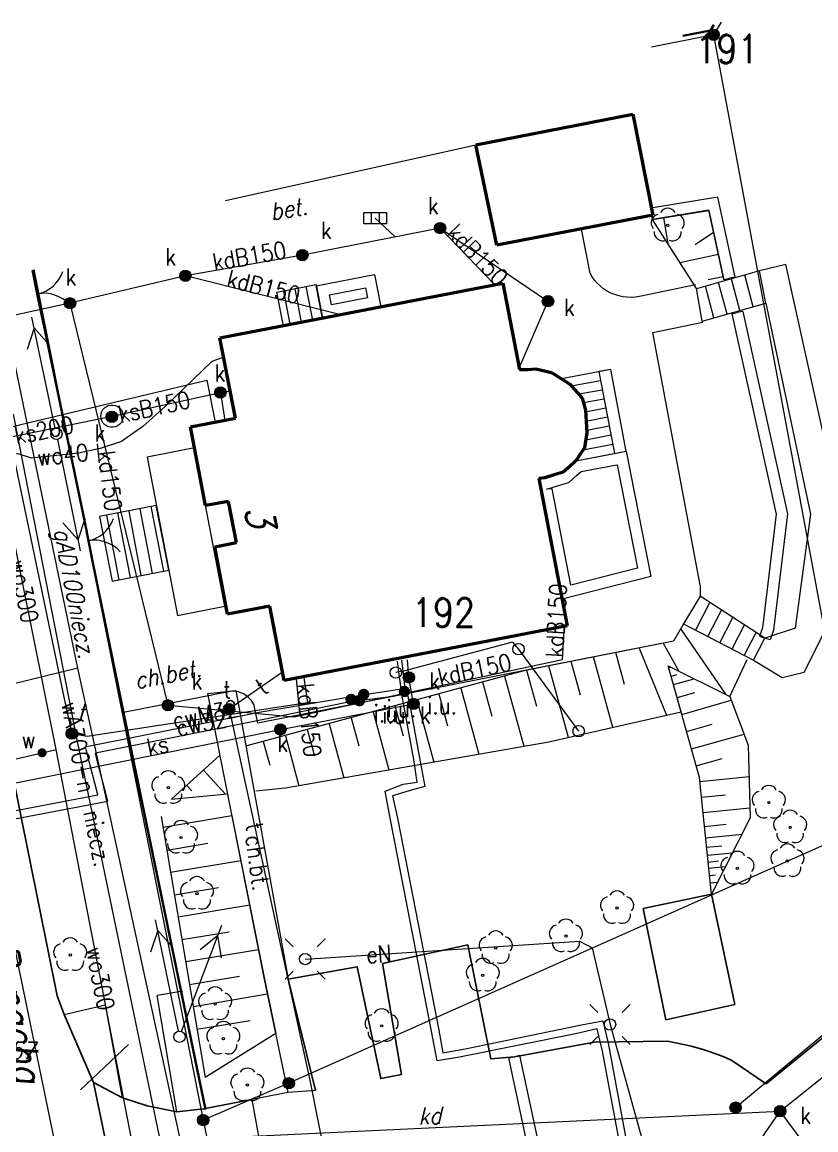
# Model space of a CAD drawing. Header units: metres. Extents: x 6548154 to 6548408, y 5572968 to 5573189.
# Drawn here: x 6548218.71 to 6548253.65, y 5573110.12 to 5573158.89 of the extents above; entities that cross this region are included whole.
import ezdxf
from ezdxf.enums import TextEntityAlignment as Align

# ---------------------------------------------------------------- set-up
doc = ezdxf.new("R2010")
doc.units = ezdxf.units.M
doc.header["$MEASUREMENT"] = 0
for name, color, linetype, lineweight in [('506-Opis i rzędna włazu okrągłego-SK', 7, 'Continuous', 15), ('905-Brama w ogrodzeniu', 7, 'Continuous', 15), ('BUBZ - Skarpa nieumocniona', 7, 'Continuous', 15), ('BUBZ - Skarpa nieumocniona - wypełnienie', 7, 'Continuous', 15), ('BUIB - Śmietnik', 7, 'Continuous', 15), ('BUUD - Ściana oporowa - symbol', 7, 'Continuous', 15), ('EGBADR_O - Numer porządkowy', 7, 'Continuous', 15), ('EGBB01 - Budynek', 7, 'Continuous', 15), ('EGBC - Część budynku wyodrębniona ze względu na liczbę kondygnacji naziemnych', 7, 'Continuous', 15), ('EGBD - Działka ewidencyjna', 7, 'Continuous', 15), ('EGBD_O - Działka ewidencyjna', 7, 'Continuous', 15), ('EGBP - Podpora związana z budynkiem', 7, 'Continuous', 15), ('EGBP04 - Punkt graniczny stabilizowany trwale dokładny', 7, 'Continuous', 15), ('EGBS - Schody', 7, 'Continuous', 15), ('EGBT - Taras', 7, 'Continuous', 15), ('KTCR - Chodnik', 7, 'Continuous', 15), ('KTJZ - Jezdnia', 7, 'Continuous', 15), ('KTKR - Krawężnik', 7, 'Continuous', 15), ('KTOK - Brama', 7, 'Continuous', 15), ('KTOK - Ogrodzenie trwałe', 7, 'Continuous', 15), ('KTUL01 - Nazwa ulicy', 7, 'Continuous', 15), ('OBOP02 - Drzewo liściaste', 7, 'Continuous', 15), ('SUPC - Przewód ciepłowniczy', 7, 'Continuous', 15), ('SUPC_O - Przewód ciepłowniczy - opis', 7, 'Continuous', 15), ('SUPE - Przewód elektroenergetyczny', 7, 'Continuous', 15), ('SUPE_O - Przewód elektroenergetyczny - opis', 7, 'Continuous', 15), ('SUPE_O - Przewód elektroenergetyczny niskiego napięcia', 7, 'Continuous', 15), ('SUPG - Przewód gazowy', 7, 'Continuous', 15), ('SUPG_O - Przewód gazowy - opis', 7, 'Continuous', 15), ('SUPK - Przewód kanalizacyjny', 7, 'Continuous', 15), ('SUPK_O - Przewód kanalizacyjny - opis', 7, 'Continuous', 15), ('SUPT - Przewód telekomunikacyjny', 7, 'Continuous', 15), ('SUPT_O - Przewód telekomunikacyjny - opis', 7, 'Continuous', 15), ('SUPW - Przewód wodociągowy', 7, 'Continuous', 15), ('SUPW_O - Przewód wodociągowy - opis', 7, 'Continuous', 15), ('SUSM01 - Latarnia', 7, 'Continuous', 15), ('SUSM04_E - Słup', 7, 'Continuous', 15), ('SUUS05 - Kratka ściekowa', 7, 'Continuous', 15), ('SUUS06 - Odwodnienie liniowe', 7, 'Continuous', 15), ('SUUS15_K - Studzienka - przewód kanalizacyjny', 7, 'Continuous', 15), ('SUUS22_E - Właz okrągły', 7, 'Continuous', 15), ('SUUS22_K - Właz - opis', 7, 'Continuous', 15), ('SUUS22_K - Właz okrągły', 7, 'Continuous', 15), ('SUUS22_T - Właz - opis', 7, 'Continuous', 15), ('SUUS22_T - Właz okrągły', 7, 'Continuous', 15), ('SUUS25_W - Zasuwa lub zawór', 7, 'Continuous', 15), ('SUUS25_W - Zasuwa lub zawór - opis', 7, 'Continuous', 15), ('SUUS31 - Inne urządzenie techniczne - opis', 7, 'Continuous', 15), ('SUUS31 - Inne urządzenie techniczne - symbol', 7, 'Continuous', 15)]:
    doc.layers.add(name, color=color, linetype=linetype, lineweight=lineweight)
doc.styles.get("Standard").update_dxf_attribs({"font": 'txt.shx', "width": 0.75})

# ---------------------------------------------------------------- blocks, each defined once
blk = doc.blocks.new('905')
at = {"color": 0, "linetype": 'Continuous', "lineweight": 15}
for centre, start, end in [((-1.5, 0), 0, 60), ((1.5, 0), 120, 180)]:
    blk.add_arc(centre, 1.5, start, end, dxfattribs=at)
blk = doc.blocks.new('EGBP04_02')
at = {"layer": 'EGBP04 - Punkt graniczny stabilizowany trwale dokładny', "linetype": 'Continuous', "lineweight": 18}
h = blk.add_hatch(color=7, dxfattribs=at)
edge = h.paths.add_edge_path()
edge.add_arc((0, 0), 0.5, 0, 360)
at = {"layer": 'EGBP04 - Punkt graniczny stabilizowany trwale dokładny', "color": 96, "linetype": 'Continuous', "lineweight": 18}
blk.add_circle((0, 0), 0.5, dxfattribs=at)
blk = doc.blocks.new('SUSM04_E')
at = {"layer": 'SUSM04_E - Słup', "color": 7, "linetype": 'Continuous', "lineweight": 18}
blk.add_circle((0, 0), 0.5, dxfattribs=at)
blk = doc.blocks.new('OBOP02_01')
at = {"layer": 'OBOP02 - Drzewo liściaste', "color": 96, "linetype": 'Continuous', "lineweight": 18}
blk.add_circle((0, 0), 0.1, dxfattribs=at)
for centre, start, end in [((0, 0.75), 30.14713, 149.85287), ((-0.713292, 0.231763), 102.14713, 221.85287), ((0.713292, 0.231763), 318.14713, 77.85287), ((-0.440839, -0.606763), 174.14713, 293.85287), ((0.440839, -0.606763), 246.14713, 5.85287)]:
    blk.add_arc(centre, 0.75, start, end, dxfattribs=at)
blk = doc.blocks.new('SUSM01')
at = {"layer": 'SUSM01 - Latarnia', "color": 7, "linetype": 'Continuous', "lineweight": 18}
for p, q in [((-1.767767, 1.767767), (-1.06066, 1.06066)), ((1.06066, 1.06066), (1.767767, 1.767767)), ((-1.767767, -1.767767), (-1.06066, -1.06066)), ((1.06066, -1.06066), (1.767767, -1.767767))]:
    blk.add_line(p, q, dxfattribs=at)
blk.add_circle((0, 0), 0.5, dxfattribs=at)
blk = doc.blocks.new('SUUS05')
at = {"layer": 'SUUS05 - Kratka ściekowa', "color": 7, "linetype": 'Continuous', "lineweight": 18, "flags": 128}
blk.add_lwpolyline([(1, 0.5), (1, -0.5), (-1, -0.5), (-1, 0.5), (1, 0.5)], close=True, dxfattribs=at)
for points in [[(-0.35, 0.5), (-0.35, -0.5)], [(0.35, 0.5), (0.35, -0.5)]]:
    blk.add_lwpolyline(points, dxfattribs=at)
blk = doc.blocks.new('SUPE04')
at = {"layer": 'SUPE_O - Przewód elektroenergetyczny niskiego napięcia', "color": 1, "linetype": 'Continuous', "lineweight": 18}
for p, q in [((9.532051, 0), (7.8, 1)), ((0.5, 0), (10.5, 0)), ((7.8, -1), (9.532051, 0))]:
    blk.add_line(p, q, dxfattribs=at)
blk = doc.blocks.new('SUUS22_01')
at = {"layer": 'SUUS22_K - Właz okrągły', "linetype": 'Continuous', "lineweight": 18}
h = blk.add_hatch(color=7, dxfattribs=at)
edge = h.paths.add_edge_path()
edge.add_arc((0, 0), 0.5, 0, 360)
at = {"layer": 'SUUS22_K - Właz okrągły', "color": 7, "linetype": 'Continuous', "lineweight": 18}
blk.add_circle((0, 0), 0.5, dxfattribs=at)
blk = doc.blocks.new('EGBP12_01')
at = {"layer": 'EGBP - Podpora związana z budynkiem', "color": 7, "linetype": 'Continuous', "lineweight": 18}
blk.add_circle((0, 0), 0.5, dxfattribs=at)
blk = doc.blocks.new('SUUS25')
at = {"layer": 'SUUS25_W - Zasuwa lub zawór', "linetype": 'Continuous', "lineweight": 15}
h = blk.add_hatch(color=7, dxfattribs=at)
edge = h.paths.add_edge_path()
edge.add_arc((0, 0), 0.4, 0, 360)
blk = doc.blocks.new('SUUS22_01_2')
at = {"layer": 'SUUS22_T - Właz okrągły', "linetype": 'Continuous', "lineweight": 18}
h = blk.add_hatch(color=7, dxfattribs=at)
edge = h.paths.add_edge_path()
edge.add_arc((0, 0), 0.5, 0, 360)
at = {"layer": 'SUUS22_T - Właz okrągły', "color": 7, "linetype": 'Continuous', "lineweight": 18}
blk.add_circle((0, 0), 0.5, dxfattribs=at)
blk = doc.blocks.new('SUUS22_01_4')
at = {"layer": 'SUUS22_E - Właz okrągły', "linetype": 'Continuous', "lineweight": 18}
h = blk.add_hatch(color=7, dxfattribs=at)
edge = h.paths.add_edge_path()
edge.add_arc((0, 0), 0.5, 0, 360)
at = {"layer": 'SUUS22_E - Właz okrągły', "color": 7, "linetype": 'Continuous', "lineweight": 18}
blk.add_circle((0, 0), 0.5, dxfattribs=at)
blk = doc.blocks.new('SUUS31')
at = {"layer": 'SUUS31 - Inne urządzenie techniczne - symbol', "linetype": 'Continuous', "lineweight": 15}
h = blk.add_hatch(color=7, dxfattribs=at)
edge = h.paths.add_edge_path()
edge.add_arc((0, 0), 0.5, 0, 360)
blk = doc.blocks.new('SUSM04_C')
at = {"layer": '506-Opis i rzędna włazu okrągłego-SK', "color": 7, "linetype": 'Continuous', "lineweight": 18}
blk.add_circle((0, 0), 0.5, dxfattribs=at)

msp = doc.modelspace()

# ---------------------------------------------------------------- linework, layer by layer
at = {"layer": 'BUBZ - Skarpa nieumocniona', "color": 7, "linetype": 'Continuous', "lineweight": 18, "flags": 128}
for points in [[(6548246.46, 5573150.2), (6548248.94, 5573150.6), (6548249.6, 5573147.54)], [(6548248.39, 5573147.16), (6548246.46, 5573150.2)], [(6548247.83, 5573132.39), (6548247.39, 5573131.63), (6548240.8, 5573130.33), (6548228.61, 5573127.02)], [(6548229, 5573125.05), (6548230.31, 5573125.17), (6548241.9, 5573127.2), (6548247.72, 5573128.52), (6548247.15, 5573130.55), (6548249.87, 5573129.2), (6548250.63, 5573130.82)], [(6548227.42, 5573126.61), (6548225.29, 5573124.68)], [(6548225.29, 5573124.68), (6548227.76, 5573124.92)], [(6548224.84, 5573123.92), (6548226.77, 5573112.42)], [(6548227.95, 5573123.94), (6548229.38, 5573116.75), (6548229.88, 5573114.36), (6548226.77, 5573112.42)]]:
    msp.add_lwpolyline(points, dxfattribs=at)
msp.add_lwpolyline([(6548249.87, 5573129.2), (6548250.67, 5573127.05), (6548250.76, 5573123.85), (6548249.05, 5573120.49), (6548248.53, 5573125.63), (6548247.15, 5573130.55), (6548249.87, 5573129.2)], close=True, dxfattribs=at)
at = {"layer": 'BUBZ - Skarpa nieumocniona - wypełnienie', "color": 7, "linetype": 'Continuous', "lineweight": 18}
for p, q in [((6548246.95, 5573150.28), (6548247.14, 5573149.13)), ((6548249.15, 5573149.63), (6548248.34, 5573149.08)), ((6548249.36, 5573148.66), (6548247.67, 5573148.29)), ((6548249.57, 5573147.68), (6548248.91, 5573147.54)), ((6548247.7, 5573132.16), (6548249.68, 5573129.3)), ((6548246.93, 5573131.54), (6548247.62, 5573130.32)), ((6548245.23, 5573129.73), (6548244.85, 5573131.13)), ((6548245.88, 5573131.33), (6548247.07, 5573128.37)), ((6548242.76, 5573127.39), (6548241.9, 5573130.55)), ((6548243.29, 5573129.25), (6548242.88, 5573130.74)), ((6548244.71, 5573127.83), (6548243.87, 5573130.94)), ((6548239.95, 5573130.1), (6548240.79, 5573127.01)), ((6548240.91, 5573130.36), (6548241.35, 5573128.77)), ((6548247.17, 5573130.47), (6548247.27, 5573130.49)), ((6548247.28, 5573130.09), (6548247.53, 5573130.16)), ((6548238.02, 5573129.57), (6548238.81, 5573126.66)), ((6548238.98, 5573129.84), (6548239.39, 5573128.33)), ((6548247.38, 5573129.72), (6548248.3, 5573129.98)), ((6548237.05, 5573129.31), (6548237.44, 5573127.9)), ((6548247.54, 5573129.15), (6548248.32, 5573129.37)), ((6548235.12, 5573128.79), (6548235.48, 5573127.46)), ((6548236.09, 5573129.05), (6548236.83, 5573126.31)), ((6548247.75, 5573128.41), (6548249.93, 5573129.03)), ((6548233.19, 5573128.26), (6548233.53, 5573127.03)), ((6548234.16, 5573128.52), (6548234.85, 5573125.97)), ((6548231.26, 5573127.74), (6548231.58, 5573126.59)), ((6548232.23, 5573128), (6548232.88, 5573125.62)), ((6548247.96, 5573127.66), (6548249.08, 5573127.98)), ((6548229.33, 5573127.21), (6548229.62, 5573126.17)), ((6548230.3, 5573127.47), (6548230.9, 5573125.27)), ((6548248.17, 5573126.9), (6548250.49, 5573127.54)), ((6548248.38, 5573126.15), (6548249.53, 5573126.47)), ((6548226.69, 5573125.96), (6548227.65, 5573124.91)), ((6548248.55, 5573125.45), (6548250.71, 5573125.67)), ((6548225.95, 5573125.29), (6548226.18, 5573125.04)), ((6548248.62, 5573124.76), (6548249.67, 5573124.87)), ((6548248.69, 5573124.09), (6548250.75, 5573124.3)), ((6548227.95, 5573123.94), (6548224.92, 5573123.43)), ((6548248.75, 5573123.48), (6548249.71, 5573123.58)), ((6548225.09, 5573122.44), (6548226.89, 5573122.74)), ((6548248.8, 5573122.98), (6548250.4, 5573123.14)), ((6548248.84, 5573122.56), (6548249.51, 5573122.63)), ((6548248.88, 5573122.21), (6548249.98, 5573122.32)), ((6548228.34, 5573121.97), (6548225.25, 5573121.45)), ((6548248.91, 5573121.91), (6548249.36, 5573121.96)), ((6548248.93, 5573121.64), (6548249.68, 5573121.72)), ((6548248.97, 5573121.32), (6548249.23, 5573121.34)), ((6548225.42, 5573120.47), (6548227.35, 5573120.79)), ((6548249, 5573120.99), (6548249.32, 5573121.02)), ((6548228.73, 5573120.01), (6548225.58, 5573119.48)), ((6548225.75, 5573118.5), (6548227.82, 5573118.84)), ((6548229.12, 5573118.05), (6548225.92, 5573117.51)), ((6548226.08, 5573116.52), (6548228.28, 5573116.89)), ((6548229.52, 5573116.09), (6548226.25, 5573115.54)), ((6548226.41, 5573114.55), (6548228.75, 5573114.94))]:
    msp.add_line(p, q, dxfattribs=at)
at = {"layer": 'BUIB - Śmietnik', "color": 7, "linetype": 'Continuous', "lineweight": 25, "flags": 128}
msp.add_lwpolyline([(6548247.04, 5573114.96), (6548246.05, 5573119.86), (6548249.05, 5573120.49), (6548250.08, 5573115.64), (6548247.04, 5573114.96)], close=True, dxfattribs=at)
at = {"layer": 'BUUD - Ściana oporowa - symbol', "color": 0, "lineweight": 18}
for p, q in [((6548249.334, 5573151.175), (6548246.38, 5573150.697)), ((6548250.094, 5573147.663), (6548249.334, 5573151.175)), ((6548246.38, 5573150.697), (6548246.42, 5573150.45)), ((6548250.094, 5573147.663), (6548249.85, 5573147.61)), ((6548249.946, 5573146.046), (6548250.19, 5573146.1)), ((6548249.946, 5573146.046), (6548251.897, 5573137.218)), ((6548251.897, 5573137.218), (6548251.295, 5573132.227)), ((6548251.295, 5573132.227), (6548251.164, 5573131.853)), ((6548251.164, 5573131.853), (6548251.4, 5573131.77))]:
    msp.add_line(p, q, dxfattribs=at)
at = {"layer": 'BUUD - Ściana oporowa - symbol', "color": 0, "linetype": 'Continuous', "lineweight": 18}
for p, q in [((6548248.946, 5573150.605), (6548246.46, 5573150.203)), ((6548249.606, 5573147.557), (6548248.946, 5573150.605)), ((6548246.46, 5573150.203), (6548246.42, 5573150.45)), ((6548249.606, 5573147.557), (6548249.85, 5573147.61)), ((6548250.434, 5573146.154), (6548250.19, 5573146.1)), ((6548250.434, 5573146.154), (6548252.403, 5573137.242)), ((6548252.403, 5573137.242), (6548251.785, 5573132.113)), ((6548251.785, 5573132.113), (6548251.636, 5573131.687)), ((6548251.636, 5573131.687), (6548251.4, 5573131.77))]:
    msp.add_line(p, q, dxfattribs=at)
at = {"layer": 'EGBB01 - Budynek', "color": 7, "linetype": 'Continuous', "lineweight": 50, "flags": 128}
for points in [[(6548238.69, 5573153.48), (6548245.59, 5573154.84)], [(6548245.59, 5573154.84), (6548246.47, 5573150.39)], [(6548239.61, 5573149.07), (6548238.69, 5573153.48)], [(6548246.47, 5573150.39), (6548239.61, 5573149.07)], [(6548227.42, 5573144.99), (6548239.87, 5573147.4)], [(6548239.87, 5573147.4), (6548240.61, 5573143.59)], [(6548228.11, 5573141.45), (6548227.42, 5573144.99)], [(6548240.61, 5573143.59), (6548240.97, 5573143.6)], [(6548240.97, 5573143.6), (6548241.33, 5573143.62)], [(6548241.33, 5573143.62), (6548242.01, 5573143.46)], [(6548242.01, 5573143.46), (6548242.41, 5573143.21)], [(6548242.41, 5573143.21), (6548242.82, 5573142.95)], [(6548242.82, 5573142.95), (6548243.36, 5573142.33)], [(6548243.36, 5573142.33), (6548243.51, 5573141.81)], [(6548243.51, 5573141.81), (6548243.54, 5573141.31)], [(6548226.12, 5573141.07), (6548228.11, 5573141.45)], [(6548243.54, 5573141.31), (6548243.57, 5573140.8)], [(6548226.79, 5573137.6), (6548226.12, 5573141.07)], [(6548243.57, 5573140.8), (6548243.47, 5573140.14)], [(6548243.28, 5573139.86), (6548243.08, 5573139.57)], [(6548243.47, 5573140.14), (6548243.28, 5573139.86)], [(6548242.8, 5573139.31), (6548242.53, 5573139.07)], [(6548243.08, 5573139.57), (6548242.8, 5573139.31)], [(6548241.72, 5573138.82), (6548241.45, 5573138.8)], [(6548242.13, 5573138.95), (6548241.72, 5573138.82)], [(6548242.53, 5573139.07), (6548242.13, 5573138.95)], [(6548241.45, 5573138.8), (6548242.7, 5573132.31)], [(6548227.79, 5573137.79), (6548226.79, 5573137.6)], [(6548228.15, 5573135.98), (6548227.79, 5573137.79)], [(6548227.19, 5573135.79), (6548228.15, 5573135.98)], [(6548227.76, 5573132.83), (6548227.19, 5573135.79)], [(6548229.61, 5573133.18), (6548227.76, 5573132.83)], [(6548230.25, 5573129.9), (6548229.61, 5573133.18)], [(6548242.7, 5573132.31), (6548230.25, 5573129.9)]]:
    msp.add_lwpolyline(points, dxfattribs=at)
at = {"layer": 'EGBC - Część budynku wyodrębniona ze względu na liczbę kondygnacji naziemnych', "color": 7, "linetype": 'Continuous', "lineweight": 18, "flags": 128}
msp.add_lwpolyline([(6548221.289, 5573111.879), (6548223.402, 5573113.876)], dxfattribs=at)
at = {"layer": 'EGBD - Działka ewidencyjna', "color": 96, "linetype": 'Continuous', "lineweight": 18, "flags": 128}
for points in [[(6548249.479, 5573158.886), (6548249.15, 5573158.33)], [(6548249.15, 5573158.33), (6548246.41, 5573157.781)], [(6548249.15, 5573158.33), (6548255.65, 5573123.38)], [(6548219.231, 5573147.992), (6548226.68, 5573110.55)], [(6548255.65, 5573123.38), (6548230.45, 5573112.17)], [(6548230.45, 5573112.17), (6548226.68, 5573110.55)], [(6548226.68, 5573110.55), (6548232.98, 5573080.27)]]:
    msp.add_lwpolyline(points, dxfattribs=at)
at = {"layer": 'EGBS - Schody', "color": 7, "linetype": 'Continuous', "lineweight": 18}
for p, q in [((6548251.17, 5573147.94), (6548248.39, 5573147.15)), ((6548250.89, 5573146.35), (6548250.52, 5573147.75)), ((6548251.45, 5573146.51), (6548251.17, 5573147.94)), ((6548229.93, 5573147), (6548231.65, 5573147.33)), ((6548230.71, 5573147.15), (6548231, 5573145.67)), ((6548231.2, 5573147.25), (6548231.49, 5573145.77)), ((6548231.65, 5573147.33), (6548231.93, 5573145.85)), ((6548248.64, 5573145.72), (6548248.39, 5573147.16)), ((6548249.16, 5573145.87), (6548248.79, 5573147.26)), ((6548249.74, 5573146.03), (6548249.37, 5573147.43)), ((6548250.31, 5573146.19), (6548249.94, 5573147.59)), ((6548230.22, 5573145.52), (6548229.93, 5573147)), ((6548230.22, 5573147.05), (6548230.5, 5573145.59)), ((6548248.64, 5573145.72), (6548251.45, 5573146.51)), ((6548231.93, 5573145.85), (6548230.22, 5573145.52)), ((6548244.62, 5573143.6), (6548242.45, 5573143.19)), ((6548244.62, 5573143.6), (6548244.1, 5573143.5)), ((6548244.1, 5573143.5), (6548244.79, 5573139.89)), ((6548245.3, 5573140), (6548244.62, 5573143.6)), ((6548245.3, 5573140), (6548244.62, 5573143.6)), ((6548242.45, 5573143.19), (6548242.82, 5573142.95)), ((6548242.82, 5573142.95), (6548243.36, 5573142.33)), ((6548244.17, 5573143.1), (6548242.96, 5573142.87)), ((6548244.25, 5573142.69), (6548243.31, 5573142.52)), ((6548243.36, 5573142.33), (6548243.51, 5573141.81)), ((6548244.32, 5573142.29), (6548243.43, 5573142.12)), ((6548244.4, 5573141.89), (6548243.51, 5573141.72)), ((6548243.51, 5573141.81), (6548243.52, 5573141.56)), ((6548243.52, 5573141.56), (6548243.54, 5573141.3)), ((6548244.48, 5573141.5), (6548243.54, 5573141.31)), ((6548243.54, 5573141.3), (6548243.57, 5573140.8)), ((6548243.57, 5573140.8), (6548243.53, 5573140.48)), ((6548244.55, 5573141.1), (6548243.59, 5573140.91)), ((6548244.71, 5573140.29), (6548243.4, 5573140.04)), ((6548243.53, 5573140.48), (6548243.47, 5573140.14)), ((6548244.63, 5573140.7), (6548243.53, 5573140.48)), ((6548226.3, 5573140.14), (6548224.21, 5573139.74)), ((6548227.64, 5573133.18), (6548226.3, 5573140.14)), ((6548243.08, 5573139.57), (6548245.3, 5573140)), ((6548243.28, 5573139.86), (6548243.08, 5573139.57)), ((6548243.4, 5573140.04), (6548243.28, 5573139.86)), ((6548243.47, 5573140.14), (6548243.4, 5573140.04)), ((6548244.79, 5573139.89), (6548245.3, 5573140)), ((6548224.21, 5573139.74), (6548225.55, 5573132.77)), ((6548224.61, 5573137.6), (6548222.12, 5573137.12)), ((6548223.96, 5573134.52), (6548223.42, 5573137.36)), ((6548224.45, 5573134.62), (6548223.91, 5573137.46)), ((6548224.95, 5573134.71), (6548224.4, 5573137.56)), ((6548225.17, 5573134.76), (6548224.61, 5573137.6)), ((6548222.12, 5573137.12), (6548222.67, 5573134.27)), ((6548222.99, 5573134.33), (6548222.44, 5573137.18)), ((6548223.48, 5573134.43), (6548222.93, 5573137.28)), ((6548222.67, 5573134.27), (6548225.17, 5573134.76)), ((6548248.56, 5573133.61), (6548247.83, 5573132.39)), ((6548251.4, 5573131.77), (6548248.56, 5573133.61)), ((6548225.55, 5573132.77), (6548227.64, 5573133.18)), ((6548248.36, 5573132.11), (6548248.99, 5573133.33)), ((6548248.9, 5573131.84), (6548249.5, 5573133)), ((6548249.43, 5573131.56), (6548250, 5573132.67)), ((6548247.83, 5573132.39), (6548250.9, 5573130.8)), ((6548249.96, 5573131.29), (6548250.51, 5573132.35)), ((6548250.49, 5573131.01), (6548251.02, 5573132.02)), ((6548250.9, 5573130.8), (6548251.4, 5573131.77))]:
    msp.add_line(p, q, dxfattribs=at)
at = {"layer": 'EGBT - Taras', "color": 0, "lineweight": 18}
for p, q in [((6548231.66, 5573147.28), (6548234.22, 5573147.78)), ((6548234.22, 5573147.78), (6548234.5, 5573146.36)), ((6548231.93, 5573145.85), (6548231.66, 5573147.28)), ((6548232.244, 5573146.885), (6548233.826, 5573147.194)), ((6548233.826, 5573147.194), (6548233.913, 5573146.753)), ((6548232.328, 5573146.439), (6548232.244, 5573146.885)), ((6548233.913, 5573146.753), (6548232.328, 5573146.439)), ((6548234.5, 5573146.36), (6548231.93, 5573145.85)), ((6548243.08, 5573139.57), (6548244.79, 5573139.89)), ((6548244.79, 5573139.89), (6548245.3, 5573140)), ((6548245.3, 5573140), (6548246.38, 5573134.48)), ((6548242.53, 5573139.07), (6548242.8, 5573139.31)), ((6548242.8, 5573139.31), (6548243.08, 5573139.57)), ((6548243.314, 5573139.105), (6548244.889, 5573139.4)), ((6548244.889, 5573139.4), (6548244.907, 5573139.404)), ((6548244.907, 5573139.404), (6548245.799, 5573134.847)), ((6548241.45, 5573138.8), (6548241.72, 5573138.82)), ((6548241.72, 5573138.82), (6548242.13, 5573138.95)), ((6548242.13, 5573138.95), (6548242.33, 5573139.01)), ((6548242.33, 5573139.01), (6548242.53, 5573139.07)), ((6548242.78, 5573138.623), (6548243.136, 5573138.94)), ((6548243.136, 5573138.94), (6548243.314, 5573139.105)), ((6548242.48, 5573133.48), (6548241.45, 5573138.8)), ((6548241.815, 5573138.326), (6548242.277, 5573138.472)), ((6548242.048, 5573138.343), (6548241.815, 5573138.326)), ((6548242.87, 5573134.096), (6548242.048, 5573138.343)), ((6548242.277, 5573138.472), (6548242.474, 5573138.531)), ((6548242.474, 5573138.531), (6548242.78, 5573138.623)), ((6548246.38, 5573134.48), (6548242.48, 5573133.48)), ((6548245.799, 5573134.847), (6548242.87, 5573134.096))]:
    msp.add_line(p, q, dxfattribs=at)
at = {"layer": 'KTCR - Chodnik', "color": 7, "linetype": 'Continuous', "lineweight": 18, "flags": 128}
for points in [[(6548227.663, 5573151.029), (6548238.69, 5573153.48)], [(6548250.9, 5573130.8), (6548252.17, 5573130.03), (6548253.14, 5573130.27), (6548254.04, 5573132.08), (6548254.74, 5573137.55), (6548266.68, 5573141.95), (6548268.89, 5573139.13), (6548276.77, 5573145.38), (6548271.22, 5573152.32), (6548263.43, 5573146.13), (6548265.22, 5573143.75), (6548264.84, 5573142.96), (6548255.48, 5573139.46), (6548254.06, 5573140.4), (6548252.33, 5573148.21), (6548251.17, 5573147.94)], [(6548251.45, 5573146.51), (6548253.42, 5573137.23), (6548252.74, 5573132.21), (6548251.4, 5573131.77)], [(6548225.78, 5573116.22), (6548224.65, 5573116.03)], [(6548225.52, 5573110.91), (6548224.65, 5573116.03)], [(6548220.56, 5573115.2), (6548222.39, 5573115.62)], [(6548223.13, 5573111.53), (6548222.39, 5573115.62)]]:
    msp.add_lwpolyline(points, dxfattribs=at)
msp.add_lwpolyline([(6548230.43, 5573111.77), (6548229.38, 5573116.75), (6548226.88, 5573129.33), (6548228.12, 5573129.46), (6548230.43, 5573116.76), (6548231.62, 5573111.85), (6548230.43, 5573111.77)], close=True, dxfattribs=at)
at = {"layer": 'KTJZ - Jezdnia', "color": 7, "linetype": 'Continuous', "lineweight": 18, "flags": 128}
for points in [[(6548245.89, 5573146.81), (6548245.71, 5573146.78), (6548245.52, 5573146.77), (6548245.34, 5573146.78), (6548245.16, 5573146.8), (6548244.98, 5573146.84), (6548244.8, 5573146.89), (6548244.63, 5573146.96), (6548244.47, 5573147.05), (6548244.31, 5573147.15), (6548244.17, 5573147.27), (6548244.03, 5573147.39), (6548243.91, 5573147.53), (6548243.8, 5573147.68), (6548243.71, 5573147.84), (6548243.34, 5573149.77)], [(6548248.35, 5573147.32), (6548245.89, 5573146.81)], [(6548293.07, 5573146.09), (6548277.32, 5573133.2), (6548251.47, 5573112.15), (6548251.47, 5573112.15), (6548249.95, 5573113.18), (6548249.71, 5573113.29), (6548248.69, 5573113.65), (6548248.43, 5573113.73), (6548247.12, 5573114.03), (6548243.91, 5573113.98), (6548240.38, 5573113.34), (6548239.35, 5573113.24), (6548238.33, 5573118.26), (6548234.58, 5573117.44), (6548235.41, 5573112.56), (6548234.5, 5573112.38), (6548233.46, 5573117.3), (6548230.43, 5573116.76), (6548231.62, 5573111.85), (6548230.43, 5573111.77), (6548228.83, 5573111.46), (6548229.59, 5573107.25)], [(6548248.56, 5573134.1), (6548246.47, 5573145.22), (6548248.67, 5573145.68)], [(6548248.56, 5573134.1), (6548248.56, 5573133.61)], [(6548247.83, 5573132.39), (6548247.39, 5573131.63), (6548229.09, 5573128.02), (6548228.93, 5573128.8), (6548228.89, 5573128.88), (6548228.85, 5573128.95), (6548228.8, 5573129.03), (6548228.74, 5573129.09), (6548228.68, 5573129.16), (6548228.61, 5573129.21), (6548228.54, 5573129.26), (6548228.46, 5573129.31), (6548228.39, 5573129.35), (6548228.3, 5573129.38), (6548228.22, 5573129.41), (6548228.13, 5573129.42), (6548228.05, 5573129.44), (6548227.96, 5573129.44), (6548223.18, 5573128.5)]]:
    msp.add_lwpolyline(points, dxfattribs=at)
at = {"layer": 'KTKR - Krawężnik', "color": 7, "linetype": 'Continuous', "lineweight": 25, "flags": 128}
for points in [[(6548220.26, 5573116.02), (6548216.57, 5573134.23), (6548214.164, 5573146.167)], [(6548251.47, 5573112.15), (6548277.32, 5573133.2)], [(6548231.62, 5573111.85), (6548230.43, 5573116.76), (6548233.46, 5573117.3), (6548234.5, 5573112.38), (6548235.41, 5573112.56), (6548234.58, 5573117.44), (6548238.33, 5573118.26), (6548239.35, 5573113.24), (6548240.38, 5573113.34), (6548243.91, 5573113.98), (6548247.12, 5573114.03), (6548248.17, 5573113.8), (6548248.43, 5573113.73), (6548248.69, 5573113.65), (6548248.95, 5573113.57), (6548249.2, 5573113.48), (6548249.46, 5573113.39), (6548249.71, 5573113.29), (6548249.95, 5573113.18), (6548251.47, 5573112.15)], [(6548221.85, 5573112.2), (6548220.56, 5573115.2), (6548220.26, 5573116.02)], [(6548237.54, 5573058.86), (6548236.48, 5573059.15), (6548235.82, 5573059.26), (6548235.18, 5573059.46), (6548234.57, 5573059.75), (6548233.99, 5573060.11), (6548233.44, 5573060.58), (6548232.94, 5573061.11), (6548232.51, 5573061.71), (6548232.17, 5573062.35), (6548231.91, 5573063.04), (6548229.56, 5573074.4), (6548228, 5573082.01), (6548222.8, 5573107.67), (6548221.85, 5573112.2)], [(6548221.85, 5573112.2), (6548223.13, 5573111.53), (6548224.21, 5573111.17), (6548225.52, 5573110.91), (6548226.7, 5573111.04), (6548228.83, 5573111.46)]]:
    msp.add_lwpolyline(points, dxfattribs=at)
at = {"layer": 'KTOK - Brama', "color": 7, "linetype": 'Continuous', "lineweight": 18, "flags": 128}
msp.add_lwpolyline([(6548228.83, 5573111.46), (6548229.59, 5573107.25)], dxfattribs=at)
at = {"layer": 'KTOK - Ogrodzenie trwałe', "color": 7, "linetype": 'Continuous', "lineweight": 35, "flags": 128}
for points in [[(6548249.158, 5573158.771), (6548249.01, 5573158.52), (6548247.79, 5573158.278)], [(6548219.166, 5573147.968), (6548219.38, 5573146.92), (6548219.72, 5573145.27), (6548221.47, 5573136.88), (6548221.83, 5573135.08), (6548223.18, 5573128.5), (6548226.79, 5573111.02)]]:
    msp.add_lwpolyline(points, dxfattribs=at)
at = {"layer": 'SUPC - Przewód ciepłowniczy', "color": 212, "linetype": 'Continuous', "lineweight": 18, "flags": 128}
for points in [[(6548240.3, 5573131.59), (6548235.5, 5573130.32), (6548235.48, 5573130.32), (6548235.3, 5573130.28), (6548235.16, 5573130.25)], [(6548240.3, 5573131.59), (6548240.56, 5573131.28)], [(6548240.56, 5573131.28), (6548243.21, 5573127.67)], [(6548233.23, 5573129.18), (6548233.75, 5573129.29), (6548234.16, 5573129.34), (6548235.24, 5573129.5), (6548235.4, 5573129.54), (6548235.58, 5573129.58), (6548235.48, 5573130.32), (6548235.42, 5573130.8)], [(6548235.43, 5573129.28), (6548235.4, 5573129.54), (6548235.3, 5573130.28), (6548235.23, 5573130.76)], [(6548235.58, 5573129.58), (6548235.73, 5573129.05), (6548236.26, 5573126.17), (6548236.44, 5573125.23), (6548235.89, 5573125.09), (6548235.02, 5573124.82), (6548235.23, 5573123.84), (6548237.05, 5573114.51), (6548237.23, 5573113.51), (6548238.21, 5573113.68), (6548243.33, 5573114.75), (6548244.27, 5573114.92), (6548244.51, 5573113.93), (6548246.69, 5573102.15)], [(6548233.23, 5573129.18), (6548229.15, 5573128.5), (6548221.69, 5573127.01), (6548221.5, 5573126.98)], [(6548246.46, 5573101.79), (6548244.26, 5573113.58), (6548244.02, 5573114.57), (6548243.07, 5573114.35), (6548237.96, 5573113.32), (6548236.98, 5573113.16), (6548236.79, 5573114.15), (6548234.87, 5573124.07), (6548234.7, 5573125.03), (6548235.48, 5573125.34), (6548236.1, 5573125.42), (6548235.96, 5573126.43), (6548235.53, 5573128.73), (6548235.43, 5573129.28), (6548235.06, 5573129.2), (6548234, 5573129.07), (6548233.56, 5573129.01), (6548233.01, 5573128.94)], [(6548233.01, 5573128.94), (6548229.21, 5573128.16), (6548221.94, 5573126.7)], [(6548187.67, 5573106.61), (6548189.08, 5573101.54), (6548199.21, 5573103.45), (6548210.87, 5573105.8), (6548208.85, 5573114.99), (6548207.67, 5573120.7), (6548207.49, 5573121.6), (6548209.27, 5573122.08), (6548222.48, 5573124.59), (6548222.05, 5573126.26), (6548221.94, 5573126.7)], [(6548188.01, 5573106.71), (6548189.34, 5573101.94), (6548199.15, 5573103.79), (6548210.45, 5573106.08), (6548208.51, 5573114.91), (6548207.33, 5573120.64), (6548207.09, 5573121.86), (6548209.19, 5573122.42), (6548222.04, 5573124.87), (6548221.71, 5573126.18), (6548221.55, 5573126.8), (6548221.5, 5573126.98)]]:
    msp.add_lwpolyline(points, dxfattribs=at)
at = {"layer": 'SUPE - Przewód elektroenergetyczny', "color": 1, "linetype": 'Continuous', "lineweight": 18, "flags": 128}
for points in [[(6548250.12, 5573111.1), (6548270.03, 5573127.67), (6548279.75, 5573135.75), (6548281.07, 5573136.43)], [(6548231.17, 5573117.64), (6548243.24, 5573118.43), (6548243.81, 5573118.13), (6548244.59, 5573114.76), (6548246.36, 5573108.42), (6548248.28, 5573101.46), (6548248.98, 5573101.44), (6548248.47, 5573100.7), (6548252.15, 5573087.01), (6548251.94, 5573086.69), (6548252.4, 5573086.02)]]:
    msp.add_lwpolyline(points, dxfattribs=at)
at = {"layer": 'SUPG - Przewód gazowy', "color": 52, "linetype": 'Continuous', "lineweight": 18, "flags": 128}
for points in [[(6548250.18, 5572992.184), (6548249.95, 5572993.28), (6548247.13, 5573006.38), (6548243, 5573026.87), (6548235.48, 5573063.37), (6548231.88, 5573080.58), (6548229.14, 5573093.7), (6548222.02, 5573126.56), (6548221.17, 5573130.45), (6548217.645, 5573147.421)], [(6548206.57, 5573138.8), (6548217.41, 5573140.88), (6548226.84, 5573143.13), (6548227.21, 5573141.27)], [(6548221.17, 5573130.45), (6548201.45, 5573125.62)]]:
    msp.add_lwpolyline(points, dxfattribs=at)
at = {"layer": 'SUPK - Przewód kanalizacyjny', "color": 36, "linetype": 'Continuous', "lineweight": 18, "flags": 128}
for points in [[(6548234.25, 5573150.26), (6548235.14, 5573149.43)], [(6548237.11, 5573149.82), (6548231.05, 5573148.63), (6548225.9, 5573147.72), (6548220.82, 5573146.51)], [(6548237.11, 5573149.82), (6548241.86, 5573146.6), (6548240.61, 5573143.71)], [(6548239.51, 5573147.33), (6548237.11, 5573149.82)], [(6548232.69, 5573146.01), (6548225.9, 5573147.72)], [(6548220.82, 5573146.51), (6548212.5, 5573144.69)], [(6548220.82, 5573146.51), (6548225.13, 5573128.81), (6548230.68, 5573128.3), (6548242.5, 5573130.83)], [(6548212.674, 5573145.63), (6548218.66, 5573116.79), (6548224.93, 5573086.31), (6548230.41, 5573059.35), (6548233.23, 5573047.97), (6548233.78, 5573045.37), (6548245.37, 5572990.312)], [(6548222.67, 5573141.54), (6548227.44, 5573142.58), (6548227.64, 5573141.35)], [(6548227.44, 5573142.58), (6548227.87, 5573142.65)], [(6548210.72, 5573138.62), (6548211.2, 5573138.76), (6548216.73, 5573140.32), (6548217.21, 5573140.42), (6548222.67, 5573141.54)], [(6548222.01, 5573140.32), (6548222.11, 5573139.49)], [(6548242.5, 5573130.83), (6548242.59, 5573132.37)], [(6548286.63, 5573116.61), (6548262.39, 5573097.05), (6548252.08, 5573110.94), (6548278.38, 5573132.01)], [(6548213.84, 5573124.47), (6548230.08, 5573127.75), (6548235.94, 5573128.87), (6548235.74, 5573130.04), (6548235.68, 5573130.81)], [(6548230.94, 5573128.47), (6548230.79, 5573129.97)], [(6548220.2, 5573109.43), (6548252.08, 5573110.94)], [(6548250.21, 5573108.23), (6548252.08, 5573110.94)]]:
    msp.add_lwpolyline(points, dxfattribs=at)
at = {"layer": 'SUPT - Przewód telekomunikacyjny', "color": 30, "linetype": 'Continuous', "lineweight": 18, "flags": 128}
for points in [[(6548216.809, 5573147.119), (6548217.36, 5573144.37), (6548220.6, 5573128.97), (6548220.9, 5573127.57), (6548221.57, 5573127.45), (6548231.27, 5573128.94)], [(6548230.17, 5573130.27), (6548227.82, 5573128.64)], [(6548231.12, 5573130.03), (6548231.27, 5573128.94)], [(6548227.82, 5573128.64), (6548231.41, 5573112.16), (6548236.77, 5573085.05), (6548238.39, 5573077.13), (6548239.89, 5573069.77), (6548240.58, 5573067.28), (6548236.83, 5573066.77), (6548233.31, 5573066.17), (6548234.57, 5573059.92), (6548235.57, 5573053.41), (6548238.4, 5573037.14), (6548245.82, 5573002.57), (6548246.44, 5573000.45)]]:
    msp.add_lwpolyline(points, dxfattribs=at)
at = {"layer": 'SUPW - Przewód wodociągowy', "color": 5, "linetype": 'Continuous', "lineweight": 18, "flags": 128}
for points in [[(6548217.207, 5573147.263), (6548221.14, 5573127.21), (6548225.23, 5573107.49), (6548225.46, 5573106.4), (6548227.21, 5573097.51), (6548229.85, 5573084.36), (6548234.24, 5573062.44), (6548241.03, 5573030.12), (6548244.01, 5573014.76), (6548248.709, 5572991.612)], [(6548227.59, 5573144.14), (6548227.06, 5573143.95), (6548225.01, 5573141.96), (6548224.03, 5573141.08), (6548223.08, 5573140.42), (6548222.15, 5573140.12), (6548221.2, 5573139.91), (6548219.12, 5573139.69), (6548218.54, 5573139.88), (6548217.79, 5573139.81), (6548217.63, 5573139.63)], [(6548247.435, 5572991.116), (6548246.92, 5572993.6), (6548244.3, 5573006.62), (6548242.25, 5573017.13), (6548238.41, 5573034.76), (6548233.61, 5573057.67), (6548233.5, 5573058.27), (6548232.59, 5573063.27), (6548227.38, 5573089.87), (6548223.35, 5573110.63), (6548220.21, 5573126.86), (6548217.63, 5573139.63), (6548217.42, 5573140.79)], [(6548211.97, 5573124.96), (6548219.59, 5573126.72), (6548220.21, 5573126.86)]]:
    msp.add_lwpolyline(points, dxfattribs=at)
at = {"layer": 'SUUS06 - Odwodnienie liniowe', "color": 0, "lineweight": 18}
for p, q in [((6548240.136, 5573113.288), (6548240.38, 5573113.34)), ((6548244.746, 5573091.788), (6548240.136, 5573113.288))]:
    msp.add_line(p, q, dxfattribs=at)
at = {"layer": 'SUUS06 - Odwodnienie liniowe', "color": 0, "linetype": 'Continuous', "lineweight": 18}
for p, q in [((6548240.624, 5573113.392), (6548240.38, 5573113.34)), ((6548245.234, 5573091.892), (6548240.624, 5573113.392))]:
    msp.add_line(p, q, dxfattribs=at)
at = {"layer": 'SUUS15_K - Studzienka - przewód kanalizacyjny', "color": 36, "linetype": 'Continuous', "lineweight": 18, "flags": 128}
msp.add_lwpolyline([(6548222.19, 5573141.44), (6548222.18, 5573141.54), (6548222.19, 5573141.64), (6548222.22, 5573141.74), (6548222.27, 5573141.83), (6548222.34, 5573141.91), (6548222.43, 5573141.97), (6548222.52, 5573142.01), (6548222.62, 5573142.03), (6548222.72, 5573142.03), (6548222.82, 5573142.01), (6548222.92, 5573141.96), (6548223, 5573141.9), (6548223.07, 5573141.83), (6548223.12, 5573141.74), (6548223.15, 5573141.64), (6548223.16, 5573141.54), (6548223.15, 5573141.44), (6548223.12, 5573141.34), (6548223.07, 5573141.25), (6548223, 5573141.17), (6548222.91, 5573141.11), (6548222.82, 5573141.07), (6548222.72, 5573141.05), (6548222.62, 5573141.05), (6548222.52, 5573141.07), (6548222.42, 5573141.12), (6548222.34, 5573141.18), (6548222.27, 5573141.25), (6548222.22, 5573141.34), (6548222.19, 5573141.44)], close=True, dxfattribs=at)

# ---------------------------------------------------------------- block references
at = {"layer": '506-Opis i rzędna włazu okrągłego-SK', "color": 7, "linetype": 'Continuous', "lineweight": 18, "xscale": 0.5, "yscale": 0.5, "zscale": 0.5}
msp.add_blockref('SUSM04_C', (6548235.16, 5573130.25), dxfattribs=at)
at = {"layer": '905-Brama w ogrodzeniu', "color": 7, "linetype": 'Continuous', "lineweight": 35}
for p, rotation in [((6548219.38, 5573146.92), 281.579), ((6548221.61, 5573136.05), 281.252)]:
    msp.add_blockref('905', p, dxfattribs=dict(at, rotation=rotation))
at = {"layer": 'EGBP - Podpora związana z budynkiem', "color": 7, "linetype": 'Continuous', "lineweight": 18, "xscale": 0.5, "yscale": 0.5, "zscale": 0.5}
for p in [(6548240.56, 5573131.28), (6548243.21, 5573127.67)]:
    msp.add_blockref('EGBP12_01', p, dxfattribs=at)
at = {"layer": 'EGBP04 - Punkt graniczny stabilizowany trwale dokładny', "color": 96, "linetype": 'Continuous', "lineweight": 18, "xscale": 0.5, "yscale": 0.5, "zscale": 0.5}
for p in [(6548249.15, 5573158.33), (6548230.45, 5573112.17), (6548226.68, 5573110.55)]:
    msp.add_blockref('EGBP04_02', p, dxfattribs=at)
at = {"layer": 'OBOP02 - Drzewo liściaste', "color": 96, "linetype": 'Continuous', "lineweight": 18, "xscale": 0.5, "yscale": 0.5, "zscale": 0.5}
for p in [(6548247.13, 5573149.94), (6548225.15, 5573125.18), (6548251.58, 5573124.53), (6548252.52, 5573123.44), (6548225.71, 5573122.99), (6548250.2, 5573121.63), (6548252.4, 5573121.96), (6548226.41, 5573120.52), (6548244.9, 5573119.89), (6548242.65, 5573118.65), (6548239.56, 5573118.13), (6548220.83, 5573117.82), (6548238.99, 5573116.92), (6548227.21, 5573115.66), (6548234.54, 5573114.7), (6548227.57, 5573114.14), (6548228.63, 5573112.09)]:
    msp.add_blockref('OBOP02_01', p, dxfattribs=at)
at = {"layer": 'SUPE_O - Przewód elektroenergetyczny niskiego napięcia', "color": 1, "linetype": 'Continuous', "lineweight": 18, "xscale": 0.5, "yscale": 0.5, "zscale": 0.5}
for p, rotation in [((6548220.22, 5573140.76), 101.868), ((6548220.22, 5573140.76), 281.542), ((6548225.64, 5573114.22), 101.542), ((6548225.64, 5573114.22), 69.236)]:
    msp.add_blockref('SUPE04', p, dxfattribs=dict(at, rotation=rotation))
at = {"layer": 'SUSM01 - Latarnia', "color": 7, "linetype": 'Continuous', "lineweight": 18, "xscale": 0.5, "yscale": 0.5, "zscale": 0.5}
for p in [(6548231.17, 5573117.64), (6548244.59, 5573114.76)]:
    msp.add_blockref('SUSM01', p, dxfattribs=at)
at = {"layer": 'SUSM04_E - Słup', "color": 7, "linetype": 'Continuous', "lineweight": 18, "xscale": 0.5, "yscale": 0.5, "zscale": 0.5}
for p in [(6548220.22, 5573140.76), (6548231.17, 5573117.64), (6548244.59, 5573114.76), (6548225.64, 5573114.22)]:
    msp.add_blockref('SUSM04_E', p, dxfattribs=at)
at = {"layer": 'SUUS05 - Kratka ściekowa', "color": 7, "linetype": 'Continuous', "lineweight": 18, "xscale": 0.5, "yscale": 0.5, "zscale": 0.5}
msp.add_blockref('SUUS05', (6548234.25, 5573150.26), dxfattribs=at)
at = {"layer": 'SUUS22_E - Właz okrągły', "color": 7, "linetype": 'Continuous', "lineweight": 18, "xscale": 0.5, "yscale": 0.5, "zscale": 0.5}
msp.add_blockref('SUUS22_01_4', (6548250.12, 5573111.1), dxfattribs=at)
at = {"layer": 'SUUS22_K - Właz okrągły', "color": 7, "linetype": 'Continuous', "lineweight": 18, "xscale": 0.5, "yscale": 0.5, "zscale": 0.5}
for p, rotation in [((6548237.11, 5573149.82), 180), ((6548231.05, 5573148.63), 180), ((6548225.9, 5573147.72), 180), ((6548220.82, 5573146.51), 9.768), ((6548241.86, 5573146.6), 180), ((6548227.44, 5573142.58), 279.26), ((6548235.74, 5573130.04), 336.194), ((6548235.94, 5573128.87), 294.955), ((6548225.13, 5573128.81), 180), ((6548230.08, 5573127.75), 277.734)]:
    msp.add_blockref('SUUS22_01', p, dxfattribs=dict(at, rotation=rotation))
for p in [(6548222.66, 5573141.51), (6548252.08, 5573110.94)]:
    msp.add_blockref('SUUS22_01', p, dxfattribs=at)
at = {"layer": 'SUUS22_T - Właz okrągły', "color": 7, "linetype": 'Continuous', "lineweight": 18, "xscale": 0.5, "yscale": 0.5, "zscale": 0.5}
msp.add_blockref('SUUS22_01_2', (6548227.82, 5573128.64), dxfattribs=at)
at = {"layer": 'SUUS22_T - Właz okrągły', "color": 7, "linetype": 'Continuous', "lineweight": 18, "xscale": 0.5, "yscale": 0.5, "zscale": 0.5, "rotation": 280.994}
msp.add_blockref('SUUS22_01_2', (6548220.9, 5573127.57), dxfattribs=at)
at = {"layer": 'SUUS25_W - Zasuwa lub zawór', "color": 7, "linetype": 'Continuous', "lineweight": 15, "xscale": 0.5, "yscale": 0.5, "zscale": 0.5, "rotation": 13.006}
msp.add_blockref('SUUS25', (6548219.59, 5573126.72), dxfattribs=at)
at = {"layer": 'SUUS31 - Inne urządzenie techniczne - symbol', "color": 7, "linetype": 'Continuous', "lineweight": 15, "xscale": 0.5, "yscale": 0.5, "zscale": 0.5}
for p in [(6548235.54, 5573129.42), (6548233.19, 5573129.07), (6548233.56, 5573129.01), (6548233.75, 5573129.29)]:
    msp.add_blockref('SUUS31', p, dxfattribs=at)

# ---------------------------------------------------------------- texts
at = {"layer": 'EGBADR_O - Numer porządkowy', "color": 7, "linetype": 'Continuous', "lineweight": 25, "oblique": 15, "width": 0.87}
msp.add_text('3', height=1.25, rotation=280.182, dxfattribs=at).set_placement((6548228.58, 5573137.02), align=Align.CENTER)
at = {"layer": 'EGBD_O - Działka ewidencyjna', "color": 96, "linetype": 'Continuous', "lineweight": 25, "width": 0.87}
msp.add_text('191', height=1.25, dxfattribs=at).set_placement((6548248.34, 5573158.33), align=Align.TOP_LEFT)
msp.add_text('192', height=1.25, dxfattribs=at).set_placement((6548235.86, 5573132.27))
at = {"layer": 'KTCR - Chodnik', "color": 7, "linetype": 'Continuous', "lineweight": 18, "oblique": 15, "width": 0.87}
msp.add_text('bet.', height=0.75, rotation=9.473, dxfattribs=at).set_placement((6548229.57, 5573150.9), align=Align.TOP_LEFT)
msp.add_text('ch.bet.', height=0.75, rotation=11.126, dxfattribs=at).set_placement((6548223.74, 5573129.52))
at = {"layer": 'KTCR - Chodnik', "color": 7, "linetype": 'Continuous', "lineweight": 18, "width": 0.87}
msp.add_text('ch.bt.', height=0.75, rotation=277.907, dxfattribs=at).set_placement((6548228.54, 5573123.04))
at = {"layer": 'KTUL01 - Nazwa ulicy', "color": 7, "linetype": 'Continuous', "lineweight": 25, "oblique": 15, "width": 0.87}
msp.add_text('Stefana Banacha', height=1.25, rotation=281.127, dxfattribs=at).set_placement((6548215.97, 5573124.63))
at = {"layer": 'SUPC_O - Przewód ciepłowniczy - opis', "color": 212, "linetype": 'Continuous', "lineweight": 18, "width": 0.87}
for s, rotation, p in [('cwM32', 11.295, (6548225.42, 5573127.76)), ('cw32', 11.355, (6548225.58, 5573127.43))]:
    msp.add_text(s, height=0.75, rotation=rotation, dxfattribs=at).set_placement(p)
at = {"layer": 'SUPE_O - Przewód elektroenergetyczny - opis', "color": 1, "linetype": 'Continuous', "lineweight": 18, "width": 0.87}
msp.add_text('eN', height=0.75, rotation=3.745, dxfattribs=at).set_placement((6548233.86, 5573117.82), align=Align.MIDDLE_LEFT)
at = {"layer": 'SUPG_O - Przewód gazowy - opis', "color": 52, "linetype": 'Continuous', "lineweight": 18, "oblique": 15, "width": 0.87}
msp.add_text('gAD100niecz.', height=0.75, rotation=280.986, dxfattribs=at).set_placement((6548220.84, 5573136.67), align=Align.TOP_LEFT)
at = {"layer": 'SUPK_O - Przewód kanalizacyjny - opis', "color": 36, "linetype": 'Continuous', "lineweight": 18, "width": 0.87}
for s, rotation, p in [('kdB150', 313.946, (6548237.36, 5573149.56)), ('kdB150', 10.02, (6548227.17, 5573147.94)), ('kdB150', 345.865, (6548227.67, 5573147.27)), ('kd150', 276.87, (6548222.05, 5573139.98)), ('kdB150', 86.655, (6548242.5, 5573130.89)), ('kdB150', 12.081, (6548237.11, 5573129.68)), ('kdB150', 275.71, (6548230.81, 5573129.75)), ('ks', 11.425, (6548224.29, 5573126.58))]:
    msp.add_text(s, height=0.75, rotation=rotation, dxfattribs=at).set_placement(p)
for s, rotation, p in [('ksB150', 12.299, (6548222.957, 5573141.603)), ('ks200', 11.592, (6548218.39, 5573140.66))]:
    msp.add_text(s, height=0.75, rotation=rotation, dxfattribs=at).set_placement(p, align=Align.MIDDLE_LEFT)
at = {"layer": 'SUPK_O - Przewód kanalizacyjny - opis', "color": 36, "linetype": 'Continuous', "lineweight": 18, "oblique": 15, "width": 0.87}
msp.add_text('kd', height=0.75, rotation=1.922, dxfattribs=at).set_placement((6548236.14, 5573111.1), align=Align.TOP_LEFT)
at = {"layer": 'SUPT_O - Przewód telekomunikacyjny - opis', "color": 30, "linetype": 'Continuous', "lineweight": 18, "width": 0.87}
for rotation, p in [(34.718, (6548229.11, 5573129.54)), (282.289, (6548228.91, 5573123.64))]:
    msp.add_text('t', height=0.75, rotation=rotation, dxfattribs=at).set_placement(p, align=Align.MIDDLE_LEFT)
at = {"layer": 'SUPW_O - Przewód wodociągowy - opis', "color": 5, "linetype": 'Continuous', "lineweight": 18, "width": 0.87}
for s, rotation, p in [('wo40', 6.038, (6548219.38, 5573139.72)), ('wo300', 281.422, (6548218.52, 5573135.22)), ('wA300-n', 281.097, (6548220.8, 5573128.96)), ('niecz.', 281.717, (6548221.77, 5573124.19)), ('wo300', 280.949, (6548221.89, 5573118.17))]:
    msp.add_text(s, height=0.75, rotation=rotation, dxfattribs=at).set_placement(p, align=Align.MIDDLE_LEFT)
at = {"layer": 'SUUS22_K - Właz - opis', "color": 7, "linetype": 'Continuous', "lineweight": 18, "width": 0.87}
for p in [(6548236.57, 5573150.43), (6548231.86, 5573149.35), (6548225.02, 5573148.18), (6548220.63, 5573147.29), (6548242.57, 5573145.96), (6548227.18, 5573143.06), (6548221.9, 5573140.42), (6548226.18, 5573129.51), (6548236.63, 5573129.5), (6548236.22, 5573128.01), (6548229.95, 5573126.76), (6548252.96, 5573110.39)]:
    msp.add_text('k', height=0.75, dxfattribs=at).set_placement(p)
at = {"layer": 'SUUS22_K - Właz - opis', "color": 7, "linetype": 'Continuous', "lineweight": 18, "oblique": 15, "width": 0.87}
msp.add_text('k157', height=0.75, dxfattribs=at).set_placement((6548217.12, 5573113.98), align=Align.TOP_LEFT)
at = {"layer": 'SUUS22_T - Właz - opis', "color": 7, "linetype": 'Continuous', "lineweight": 18, "width": 0.87}
msp.add_text('t', height=0.75, dxfattribs=at).set_placement((6548227.57, 5573129.13))
at = {"layer": 'SUUS22_T - Właz - opis', "color": 7, "linetype": 'Continuous', "lineweight": 18, "oblique": 15, "width": 0.87}
msp.add_text('t', height=0.75, dxfattribs=at).set_placement((6548221.14, 5573128.88), align=Align.TOP_LEFT)
at = {"layer": 'SUUS25_W - Zasuwa lub zawór - opis', "color": 7, "linetype": 'Continuous', "lineweight": 18, "width": 0.87}
msp.add_text('w', height=0.75, dxfattribs=at).set_placement((6548218.69, 5573126.92))
at = {"layer": 'SUUS31 - Inne urządzenie techniczne - opis', "color": 7, "linetype": 'Continuous', "lineweight": 18, "width": 0.87}
for p in [(6548234.75, 5573128.29), (6548236.54, 5573128.42), (6548234.19, 5573128.07), (6548234.56, 5573128.01)]:
    msp.add_text('i.u.', height=0.75, dxfattribs=at).set_placement(p)

doc.saveas('drawing.dxf')
